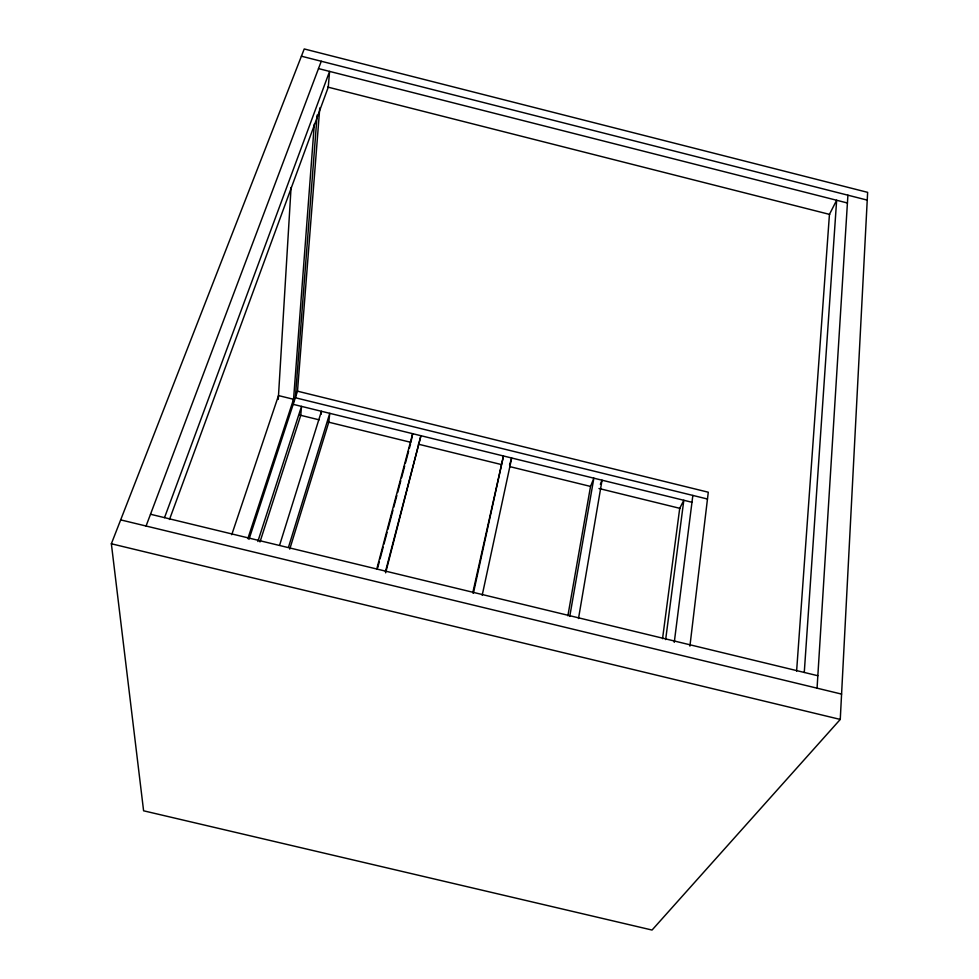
<?xml version="1.0" encoding="UTF-8"?>
<svg xmlns="http://www.w3.org/2000/svg" width="979" height="979" viewBox="0 0 979 979"><rect width="100%" height="100%" fill="white"/><g stroke="black" fill="none" stroke-linecap="round" stroke-linejoin="round"><path stroke-width="1.47" d="M840.263 719.43L867.639 192.349L304.236 48.95L111.361 543.773L143.595 810.796L652.051 930.05L840.263 719.43L111.361 543.773M278.269 399.395L291.069 187.515M817.061 688.176L847.912 195.188M804.273 672.451L836.641 200.254L829.446 214.364L796.612 671.092M314.32 124.039L293.186 404.339L691.969 502.276M295.34 397.743L317.123 115.106M319.766 107.935L297.494 391.184L248.972 539.368M321.149 414.252L321.455 411.278L279.602 545.205M689.914 646.116L708.282 492.217L297.432 391.172M674.274 642.334L692.838 495.435M665.659 639.581L683.819 500.269L679.72 508.309L662.55 638.675M578.503 618.52L602.036 480.187L600.347 484.299M569.766 616.415L593.849 478.168L590.533 486.416L567.881 615.803M482.194 595.256L511.699 458.001L509.533 465.037M472.771 592.833L503.463 455.981L473.408 593.139M385.408 571.883L420.933 435.716L385.64 572.825M376.719 569.215L412.673 433.685L410.935 442.361L328.038 422.022M377.71 567.771L379.277 561.86M380.06 558.911L383.181 547.114M383.964 544.165L387.097 532.356M387.88 529.406L392.958 510.23M393.742 507.269L396.862 495.472M397.645 492.523L400.778 480.713M401.561 477.764L404.682 465.967M405.465 463.018L408.598 451.209M409.381 448.26L410.544 443.83M288.462 547.334L329.764 413.322L328.773 422.194L289.747 549.133M257.844 541.509L301.508 406.383L300.749 415.316L259.986 541.938M247.858 538.609L293.565 399.285L278.501 395.589L231.742 534.718M169.502 519.47L328.259 87.204L329.58 71.394L164.521 517.646M146.067 526.029L321.271 61.249M120.674 519.886L841.585 694.099M150.509 514.256L817.832 675.73M299.904 415.12L319.154 419.832M418.351 444.172L501.26 464.523M510.145 466.702L590.092 486.318M598.977 488.497L680.405 508.468M295.23 397.719L707.474 499.021M318.505 68.591L847.422 202.996M327.684 87.058L829.739 214.438M301.41 56.207L867.235 200.108"/></g></svg>
